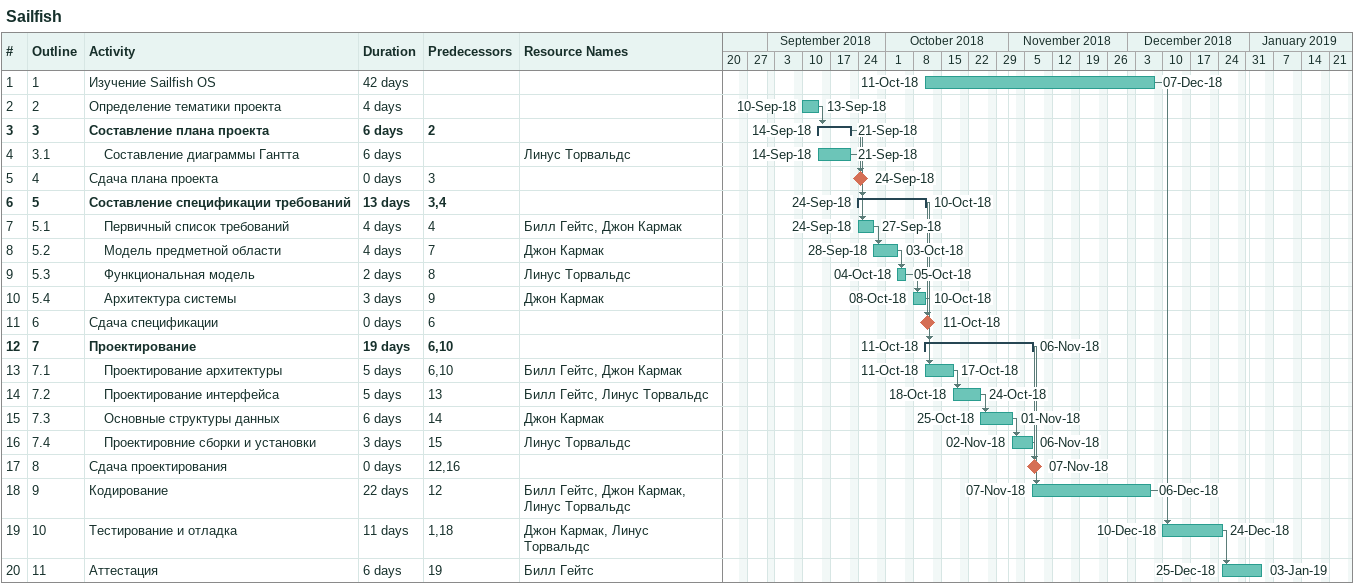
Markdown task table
Sailfish

| ID | WBS | Task | Duration | Start | Finish | Predecessors | Resources |
|---|---|---|---|---|---|---|---|
| 1 | 1 | Изучение Sailfish OS | 42d | 2018-10-11 | 2018-12-07 |  |  |
| 2 | 2 | Определение тематики проекта | 4d | 2018-09-10 | 2018-09-13 |  |  |
| 3 | 3 | **Составление плана проекта** | 6d | 2018-09-14 | 2018-09-21 | 2 |  |
| 4 | 3.1 | Составление диаграммы Гантта | 6d | 2018-09-14 | 2018-09-21 |  | Линус Торвальдс |
| 5 | 4 | Сдача плана проекта | 0d | 2018-09-24 | 2018-09-24 | 3 |  |
| 6 | 5 | **Составление спецификации требований** | 13d | 2018-09-24 | 2018-10-10 | 3, 4 |  |
| 7 | 5.1 | Первичный список требований | 4d | 2018-09-24 | 2018-09-27 | 4 | Билл Гейтс, Джон Кармак |
| 8 | 5.2 | Модель предметной области | 4d | 2018-09-28 | 2018-10-03 | 7 | Джон Кармак |
| 9 | 5.3 | Функциональная модель | 2d | 2018-10-04 | 2018-10-05 | 8 | Линус Торвальдс |
| 10 | 5.4 | Архитектура системы | 3d | 2018-10-08 | 2018-10-10 | 9 | Джон Кармак |
| 11 | 6 | Сдача спецификации | 0d | 2018-10-11 | 2018-10-11 | 6 |  |
| 12 | 7 | **Проектирование** | 19d | 2018-10-11 | 2018-11-06 | 6, 10 |  |
| 13 | 7.1 | Проектирование архитектуры | 5d | 2018-10-11 | 2018-10-17 | 6, 10 | Билл Гейтс, Джон Кармак |
| 14 | 7.2 | Проектирование интерфейса | 5d | 2018-10-18 | 2018-10-24 | 13 | Билл Гейтс, Линус Торвальдс |
| 15 | 7.3 | Основные структуры данных | 6d | 2018-10-25 | 2018-11-01 | 14 | Джон Кармак |
| 16 | 7.4 | Проектировние сборки и установки | 3d | 2018-11-02 | 2018-11-06 | 15 | Линус Торвальдс |
| 17 | 8 | Сдача проектирования | 0d | 2018-11-07 | 2018-11-07 | 12, 16 |  |
| 18 | 9 | Кодирование | 22d | 2018-11-07 | 2018-12-06 | 12 | Билл Гейтс, Джон Кармак, Линус Торвальдс |
| 19 | 10 | Тестирование и отладка | 11d | 2018-12-10 | 2018-12-24 | 1, 18 | Джон Кармак, Линус Торвальдс |
| 20 | 11 | Аттестация | 6d | 2018-12-25 | 2019-01-03 | 19 | Билл Гейтс |
